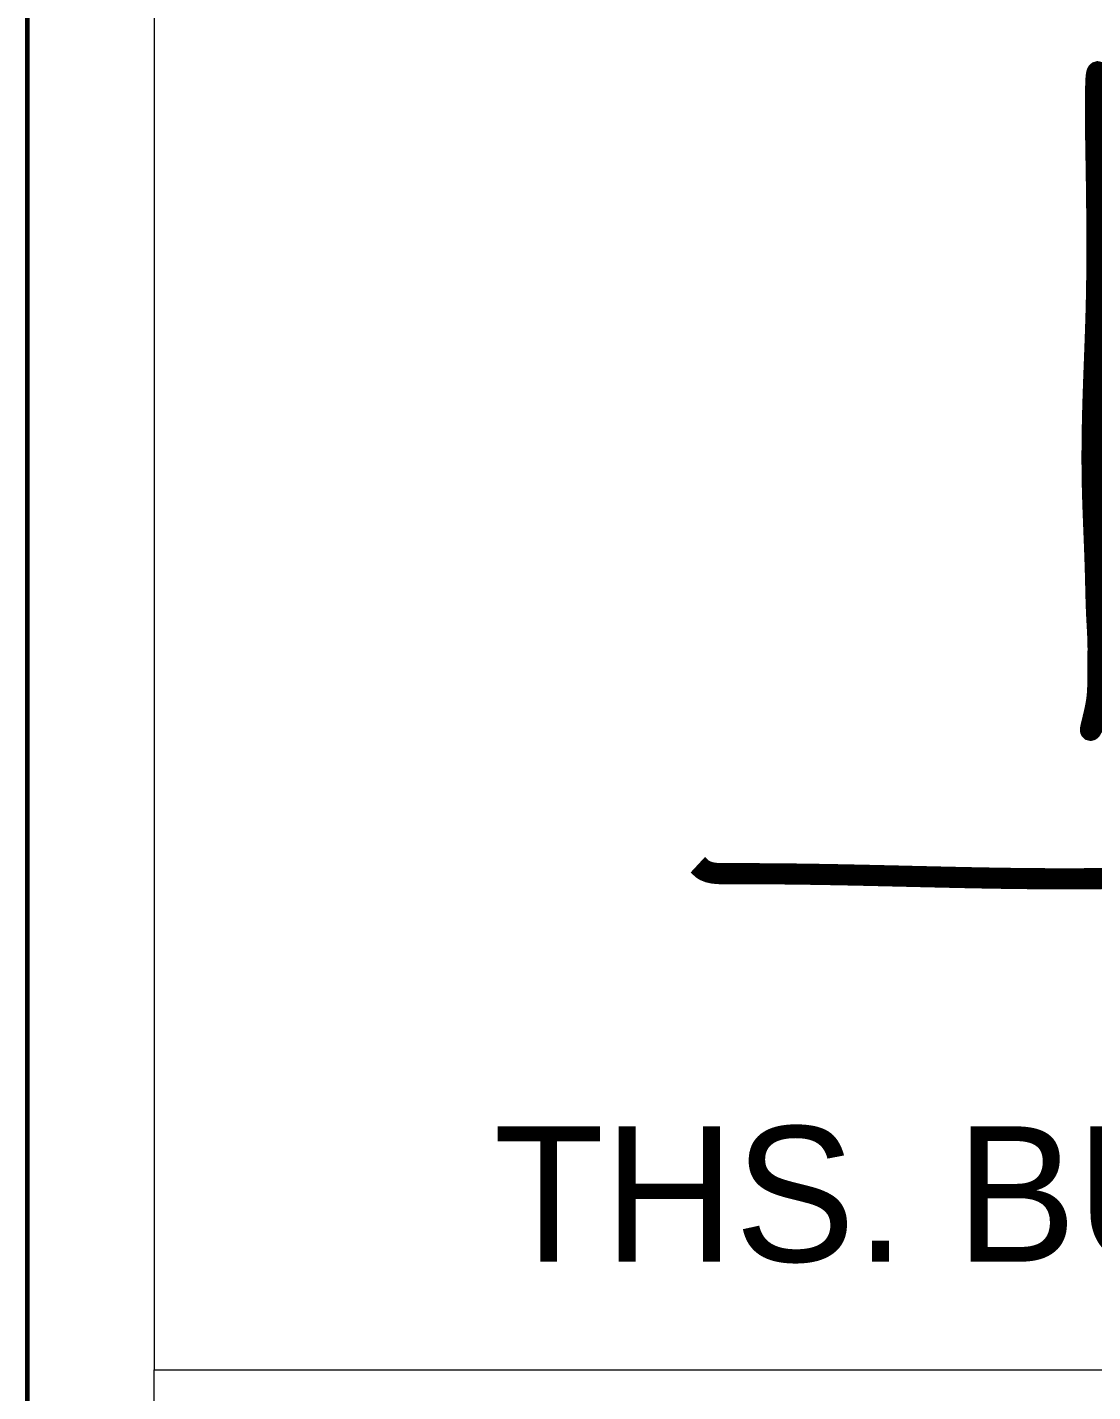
# Model space of a CAD drawing. Header units: millimetres. Extents: x -182770 to 489476, y -561170 to -280028.
# Drawn here: x -31150 to -30520, y -520788 to -519981 of the extents above; entities that cross this region are included whole.
import ezdxf
from ezdxf.enums import TextEntityAlignment as Align

# ---------------------------------------------------------------- set-up
doc = ezdxf.new("R2010")
doc.units = ezdxf.units.MM
doc.header["$MEASUREMENT"] = 0
for name, color, linetype, lineweight in [('ISO', 153, 'Continuous', 13), ('Khungten_LCDI', 7, 'Continuous', 5), ('LC ISO', 153, 'Continuous', 13), ('LC Net thay', 63, 'Continuous', 25), ('LC Text1', 3, 'Continuous', 20)]:
    doc.layers.add(name, color=color, linetype=linetype, lineweight=lineweight)
doc.styles.add('Khungten', font='VHAVAN.TTF', dxfattribs={"width": 0.9, "height": 5000})
doc.styles.add('LC 1', font='VHAVANB.TTF')
doc.styles.add('Title', font='VHBLACK.TTF', dxfattribs={"width": 0.8})
doc.styles.add('VNAVANTH', font='VHAVANB.TTF', dxfattribs={"width": 0.6})

# ---------------------------------------------------------------- blocks, each defined once
blk = doc.blocks.new('Mr. Giang')
at = {"layer": 'LC ISO', "const_width": 50}
for points in [[(1097.128378435094, 1561.40563493869), (1097.06769859222, 1563.238009353144), (1097.009634205954, 1565.070441788939), (1096.953931242393, 1566.902913969805), (1096.900335667634, 1568.735407619475), (1096.84859344778, 1570.567904461666), (1096.798450548931, 1572.400386220137), (1096.749652937183, 1574.232834618606), (1096.701946578643, 1576.065231380803), (1096.655077439404, 1577.897558230461), (1096.60879148557, 1579.729796891325), (1096.562834683233, 1581.561929087099), (1096.516952998504, 1583.39393654154), (1096.470892397479, 1585.225800978382), (1096.424398846254, 1587.057504121342), (1096.377218310934, 1588.88902769415), (1096.329096757609, 1590.720353420539), (1096.279780152389, 1592.551463024253), (1096.229014461373, 1594.382338229025), (1096.176545650656, 1596.212960758571), (1096.122119686341, 1598.043312336638), (1096.065482534526, 1599.873374686942), (1096.00638016131, 1601.703129533229), (1095.944558532798, 1603.53255859923), (1095.87976361508, 1605.361643608663), (1095.811741374266, 1607.190366285273), (1095.740237776448, 1609.018708352792), (1095.664998787732, 1610.846651534951), (1095.607448012664, 1612.183559960588), (1095.502597553425, 1614.501322931447), (1095.416039540462, 1616.328218393131), (1095.326724246986, 1618.155007257662), (1095.235276749075, 1619.981832322626), (1095.14232212279, 1621.808836385597), (1095.048485444208, 1623.636162244152), (1094.9543917894, 1625.463952695893), (1094.860666234433, 1627.292350538379), (1094.767933855382, 1629.121498569213), (1094.676819728318, 1630.951539585956), (1094.587948929309, 1632.782616386196), (1094.501946534425, 1634.614871767508), (1094.419437619742, 1636.448448527495), (1094.341047261331, 1638.283489463715), (1094.267400535261, 1640.120137373773), (1094.222492906986, 1641.31153822992), (1094.136315263237, 1643.798629094063), (1094.078418846852, 1645.64011773422), (1094.024778807287, 1647.482663754386), (1093.974749903372, 1649.325933392209), (1093.927686893917, 1651.169592885293), (1093.882944537742, 1653.013308471244), (1093.839877593666, 1654.856746387681), (1093.797840820506, 1656.699572872209), (1093.756188977084, 1658.54145416246), (1093.714276822213, 1660.382056496041), (1093.671459114711, 1662.221046110556), (1093.627090613401, 1664.058089243625), (1093.580526077098, 1665.892852132865), (1093.531120264621, 1667.725001015884), (1093.478227934788, 1669.554202130298), (1093.42120384642, 1671.380121713728), (1093.359402758326, 1673.202426003765), (1093.292179429337, 1675.020781238056), (1093.218888618262, 1676.834853654192), (1093.138885083919, 1678.644309489778), (1093.051523585135, 1680.44881498246), (1092.940304896053, 1682.532016990217), (1092.851451087868, 1684.041865312869), (1092.731564590455, 1685.831652416803), (1092.588873918149, 1687.619329125902), (1092.41574899874, 1689.406828377815), (1092.204559760019, 1691.196083110176), (1091.947676129776, 1692.989026260648), (1091.637468035803, 1694.78759076688), (1091.266305405885, 1696.593709566522), (1090.826558167815, 1698.409315597221), (1090.310596249384, 1700.236341796642), (1089.710789578379, 1702.07672110242), (1089.370243991619, 1703.020815146946), (1088.25581705392, 1705.748212593192), (1087.456573688878, 1707.431046175956), (1086.539480389, 1709.080689161951), (1085.913178499612, 1709.996964062216), (1085.214726155806, 1710.774486585611), (1084.566277223054, 1711.224335745539), (1083.965932071287, 1711.361033394691), (1083.411791070442, 1711.199101385741), (1082.901954590448, 1710.753061571411), (1082.434523001242, 1710.037435804389), (1082.007596672754, 1709.066745937351), (1081.619275974922, 1707.855513823017), (1081.267661277673, 1706.418261314048), (1080.950852950947, 1704.769510263178), (1080.666951364669, 1702.923782523068), (1080.414056888783, 1700.895599946436), (1080.190269893213, 1698.699484385961), (1079.993690747896, 1696.349957694345), (1079.822419822766, 1693.861541724278), (1079.674557487757, 1691.248758328467), (1079.5482041128, 1688.526129359586), (1079.441460067824, 1685.708176670327), (1079.352425722773, 1682.809422113406), (1079.279201447577, 1679.844387541516), (1079.219887612162, 1676.827594807333), (1079.172584586467, 1673.77356576356), (1079.135392740425, 1670.696822262889), (1079.106412443973, 1667.611886158023), (1079.083744067038, 1664.533279301653), (1079.065487979553, 1661.475523546454), (1079.05205801371, 1658.911064798248), (1079.035096204314, 1655.476771632407), (1079.021337822117, 1652.547295105307), (1079.008460487863, 1649.664010413803), (1078.996454168534, 1646.826225793192), (1078.9853088311, 1644.033249478758), (1078.975014442545, 1641.284389705769), (1078.965560969845, 1638.57895470955), (1078.956938379982, 1635.916252725353), (1078.94913663993, 1633.295591988491), (1078.942145716669, 1630.716280734247), (1078.935955577177, 1628.177627197888), (1078.930556188434, 1625.678939614724), (1078.925937517415, 1623.21952622004), (1078.922089531104, 1620.798695249131), (1078.91900219647, 1618.415754937252), (1078.9166654805, 1616.070013519726), (1078.915069350168, 1613.760779231824), (1078.914203772453, 1611.487360308842), (1078.914058714335, 1609.249064986061), (1078.91462414279, 1607.045201498764), (1078.915890024797, 1604.875078082249), (1078.917846327339, 1602.73800297181), (1078.920483017386, 1600.633284402719), (1078.923790061917, 1598.560230610256), (1078.927757427922, 1596.518149829746), (1078.932375082363, 1594.50635029643), (1078.93763299223, 1592.524140245632), (1078.943521124493, 1590.570827912622), (1078.950029446142, 1588.645721532709), (1078.957147924143, 1586.748129341148), (1078.964866525482, 1584.877359573249), (1078.973175217131, 1583.032720464281), (1078.982063966075, 1581.213520249555), (1078.991522739289, 1579.419067164353), (1079.001541503748, 1577.648669443945), (1079.012110226437, 1575.901635323639), (1079.023218874332, 1574.177273038719), (1079.034857414408, 1572.474890824468), (1079.047015813649, 1570.793796916167), (1079.059684039026, 1569.133299549114), (1079.072852057526, 1567.492706958606), (1079.086509836119, 1565.871327379909), (1079.100647341786, 1564.268469048323), (1079.115254541508, 1562.683440199127), (1079.130321402264, 1561.115549067634), (1079.145837891028, 1559.564103889098), (1079.16179397478, 1558.028412898829), (1079.178179620497, 1556.507784332096), (1079.194984795162, 1555.001526424209), (1079.212199465748, 1553.508947410438), (1079.229813599236, 1552.029355526093), (1079.247817162602, 1550.562059006426), (1079.266200122829, 1549.106366086765), (1079.284952446888, 1547.661585002364), (1079.304064101766, 1546.227023988531), (1079.323525054435, 1544.801991280537), (1079.343325271873, 1543.385795113693), (1079.363454721064, 1541.97774372328), (1079.383903368982, 1540.577145344566), (1079.404661182607, 1539.183308212863), (1079.425718128913, 1537.79554056344), (1079.447064174885, 1536.413150631591), (1079.468689287497, 1535.035446652615), (1079.490583433728, 1533.661736861779), (1079.512736580556, 1532.291329494396), (1079.53513869496, 1530.923532785732), (1079.557779743917, 1529.557654971085), (1079.580649694408, 1528.193004285735), (1079.603738513413, 1526.828888964982), (1079.627036167902, 1525.464617244107), (1079.65053262486, 1524.099497358392), (1079.674217851267, 1522.732837543134), (1079.698081814096, 1521.363946033631), (1079.722114480324, 1519.992131065135), (1079.746305816938, 1518.616700872973), (1079.770645790908, 1517.236963692411), (1079.795124369216, 1515.852227758734), (1079.819731518838, 1514.461801307237), (1079.844457206755, 1513.064992573217), (1079.869291399944, 1511.661109791942), (1079.893307607974, 1510.301402869316), (1079.919246109382, 1508.829495137554), (1079.944351803612, 1507.401161927022), (1079.969536173566, 1505.964524322132), (1079.994794244676, 1504.519645071668), (1080.020121042397, 1503.066586924425), (1080.045511592162, 1501.605412629187), (1080.070960919418, 1500.13618493475), (1080.096464049609, 1498.658966589911), (1080.122016008175, 1497.173820343453), (1080.14761182056, 1495.680808944173), (1080.173246512204, 1494.179995140853), (1080.198915108551, 1492.67144168229), (1080.224612635046, 1491.155211317282), (1080.250334117126, 1489.631366794596), (1080.276074580239, 1488.099970863043), (1080.301829049829, 1486.561086271421), (1080.327592551334, 1485.014775768498), (1080.353360110196, 1483.461102103086), (1080.37912675186, 1481.900128023951), (1080.404887501768, 1480.331916279921), (1080.430637385366, 1478.756529619747), (1080.456371428089, 1477.174030792244), (1080.482084655388, 1475.584482546206), (1080.507772092697, 1473.987947630402), (1080.53342876547, 1472.384488793645), (1080.559049699139, 1470.774168784715), (1080.584629919151, 1469.15705035241), (1080.610164450949, 1467.533196245513), (1080.635648319971, 1465.902669212806), (1080.661076551664, 1464.265532003101), (1080.686444171475, 1462.621847365194), (1080.711746204836, 1460.971678047839), (1080.736977677199, 1459.315086799862), (1080.762133614004, 1457.652136370045), (1080.78720904069, 1455.982889507172), (1080.812198982701, 1454.307408960039), (1080.83709846548, 1452.625757477428), (1080.861902514472, 1450.937997808151), (1080.886606155119, 1449.244192700975), (1080.911204412861, 1447.544404904699), (1080.935692313143, 1445.838697168134), (1080.960064881405, 1444.127132240032), (1080.984317143092, 1442.40977286922), (1081.008444123645, 1440.686681804467), (1081.032440848509, 1438.957921794582), (1081.056302343125, 1437.223555588335), (1081.080023632933, 1435.483645934522), (1081.103599743381, 1433.738255581955), (1081.127025699911, 1431.987447279402), (1081.150296527961, 1430.23128377566), (1081.173407252973, 1428.469827819511), (1081.196352900396, 1426.703142159767), (1081.21912849567, 1424.93128954521), (1081.241729064237, 1423.154332724622), (1081.264149631539, 1421.372334446817), (1081.28638522302, 1419.58535746056), (1081.308430864119, 1417.79346451465), (1081.330281580281, 1415.996718357869), (1081.351932396956, 1414.195181739041), (1081.373378339571, 1412.388917406923), (1081.394614433582, 1410.577988110309), (1081.415635704426, 1408.762456598012), (1081.436437177546, 1406.9423856188), (1081.457013878387, 1405.117837921484), (1081.477360832385, 1403.288876254833), (1081.49747306499, 1401.455563367657), (1081.517345601642, 1399.617962008739), (1081.536973467785, 1397.776134926862), (1081.556351688859, 1395.930144870836), (1081.575475290308, 1394.080054589446), (1081.594339297571, 1392.225926831458), (1081.612938736098, 1390.367824345698), (1081.631268631327, 1388.505809880935), (1081.649324008702, 1386.63994618598), (1081.66709989366, 1384.770296009602), (1081.684591311652, 1382.896922100596), (1081.701793288118, 1381.01988720776), (1081.718700848496, 1379.139254079892), (1081.735309018236, 1377.255085465758), (1081.751612822775, 1375.36744411417), (1081.767607287557, 1373.476392773927), (1081.783287438026, 1371.581994193794), (1081.798648299621, 1369.684311122571), (1081.813684897789, 1367.783406309067), (1081.828392257973, 1365.879342502051), (1081.842765405612, 1363.97218245032), (1081.856799366146, 1362.061988902656), (1081.870489165027, 1360.148824607871), (1081.883829827689, 1358.232752314748), (1081.896816379581, 1356.313834772083), (1081.909443846141, 1354.392134728644), (1081.921707252811, 1352.467714933244), (1081.933601625038, 1350.540638134664), (1081.945121988262, 1348.6109670817), (1081.956263367925, 1346.678764523137), (1081.967020789473, 1344.744093207771), (1081.977389278345, 1342.807015884398), (1081.987363859983, 1340.867595301801), (1081.996939559831, 1338.925894208764), (1082.006111403335, 1336.981975354097), (1082.014874415935, 1335.035901486582), (1082.023223623071, 1333.087735355002), (1082.031154050185, 1331.137539708156), (1082.038660722726, 1329.185377294838), (1082.045738666135, 1327.231310863831), (1082.052382905849, 1325.27540316392), (1082.058588467316, 1323.317716943928), (1082.064350375977, 1321.35831495261), (1082.069663657273, 1319.397259938762), (1082.074523336647, 1317.434614651197), (1082.078924439546, 1315.470441838682), (1082.082861991406, 1313.504804250028), (1082.086331017674, 1311.537764634004), (1082.089326543792, 1309.569385739421), (1082.091843595201, 1307.599730315063), (1082.093877197347, 1305.628861109724), (1082.095422375671, 1303.656840872188), (1082.096474155611, 1301.683732351238), (1082.097027562615, 1299.709598295685), (1082.097077622126, 1297.734501454312), (1082.096619359582, 1295.7585045759), (1082.09564780043, 1293.781670409262), (1082.094157970113, 1291.804061703166), (1082.092144894067, 1289.825741206423), (1082.089603597744, 1287.8467716678), (1082.086529106577, 1285.86721583611), (1082.082916446018, 1283.887136460135), (1082.0787606415, 1281.906596288658), (1082.074056718474, 1279.925658070489), (1082.068799702379, 1277.944384554412), (1082.062984618657, 1275.962838489208), (1082.056606492752, 1273.981082623662), (1082.049660350108, 1271.999179706597), (1082.042141216161, 1270.017192486769), (1082.034044116362, 1268.035183712987), (1082.025364076148, 1266.05321613405), (1082.016096120963, 1264.071352498726), (1082.006235276252, 1262.089655555825), (1081.995776567455, 1260.108188054131), (1081.984715020014, 1258.127012742426), (1081.973045659375, 1256.14619236952), (1081.96076351098, 1254.165789684197), (1081.947863600269, 1252.18586743524), (1081.934340952681, 1250.206488371431), (1081.920190593668, 1248.227715241595), (1081.905407548667, 1246.249610794487), (1081.889986843122, 1244.272237778917), (1081.873923502475, 1242.295658943683), (1081.857212552169, 1240.319937037553), (1081.839849017643, 1238.345134809338), (1081.821827924347, 1236.371315007821), (1081.803144297722, 1234.398540381797), (1081.7837931632, 1232.426873680038), (1081.76376954624, 1230.456377651366), (1081.743068472273, 1228.487115044551), (1081.721684966746, 1226.51914860839), (1081.699614055099, 1224.552541091665), (1081.676850762776, 1222.587355243188), (1081.65339011522, 1220.623653811726), (1081.629227137873, 1218.661499546077), (1081.604356856182, 1216.700955195051), (1081.578774295584, 1214.742083507418), (1081.552474481521, 1212.784947231975), (1081.525452439437, 1210.829609117502), (1081.497703194779, 1208.876131912813), (1081.469221772988, 1206.924578366688), (1081.440003199502, 1204.975011227913), (1081.410042499764, 1203.027493245282), (1081.379334699219, 1201.082087167578), (1081.347874823316, 1199.138855743613), (1081.315657897486, 1197.197861722156), (1081.282678947178, 1195.259167852017), (1081.235967972512, 1192.591067404953), (1081.214415629139, 1191.388928183381), (1081.17913003921, 1189.457454702313), (1081.143084963859, 1187.528395639225), (1081.106289263681, 1185.60172943416), (1081.068751799271, 1183.677434527191), (1081.030481431215, 1181.755489358375), (1080.991487020108, 1179.835872367771), (1080.951777426546, 1177.918561995466), (1080.911361511118, 1176.003536681488), (1080.87024813442, 1174.090774865925), (1080.828446157041, 1172.18025498882), (1080.785964439574, 1170.271955490247), (1080.742811842608, 1168.365854810248), (1080.698997226745, 1166.461931388925), (1080.65452945257, 1164.560163666307), (1080.609417380678, 1162.660530082452), (1080.563669871658, 1160.763009077448), (1080.517295786112, 1158.867579091352), (1080.470303984621, 1156.974218564207), (1080.422703327781, 1155.082905936088), (1080.374502676188, 1153.19361964705), (1080.325710890431, 1151.306338137169), (1080.276336831102, 1149.421039846485), (1080.226389358801, 1147.537703215087), (1080.17587733411, 1145.656306683018), (1080.124809617625, 1143.776828690337), (1080.073195069941, 1141.899247677116), (1080.021042551655, 1140.023542083426), (1079.968360923345, 1138.149690349299), (1079.915159045617, 1136.277670914835), (1079.861445779057, 1134.407462220063), (1079.807229984257, 1132.53904270507), (1079.752520521813, 1130.672390809899), (1079.697326252316, 1128.80748497461), (1079.641656036359, 1126.944303639289), (1079.585518734532, 1125.082825243978), (1079.528923207433, 1123.223028228751), (1079.471878315645, 1121.364891033653), (1079.414392919772, 1119.508392098769), (1079.356475880395, 1117.653509864129), (1079.298136058118, 1115.800222769833), (1079.239382313524, 1113.948509255913), (1079.180223507212, 1112.098347762453), (1079.120668499771, 1110.249716729498), (1079.060726151789, 1108.402594597108), (1079.000405323872, 1106.556959805366), (1078.939714876597, 1104.712790794318), (1078.878663670566, 1102.870066004022), (1078.81726056637, 1101.02876387455), (1078.755514424601, 1099.188862845975), (1078.69343410585, 1097.350341358326), (1078.631028470707, 1095.513177851689), (1078.568306379773, 1093.677350766124), (1078.50527669363, 1091.842838541688), (1078.441948272882, 1090.009619618453), (1078.378329978112, 1088.177672436463), (1078.314430669915, 1086.346975435792), (1078.250259208886, 1084.517507056511), (1078.185824455615, 1082.689245738663), (1078.121135270696, 1080.862169922307), (1078.056200514722, 1079.03625804753), (1077.991029048283, 1077.211488554376), (1077.92562973197, 1075.387839882903), (1077.860011426381, 1073.565290473197), (1077.794182992104, 1071.743818765288), (1077.728153289733, 1069.923403199262), (1077.661931179861, 1068.104022215179), (1077.595525523082, 1066.28565425308), (1077.528945179983, 1064.46827775304), (1077.462199011161, 1062.651871155131), (1077.39529587721, 1060.836412899409), (1077.328244638718, 1059.021881425935), (1077.261054156279, 1057.208255174766), (1077.193733290487, 1055.395512585973), (1077.126290901933, 1053.583632099602), (1077.058735851208, 1051.772592155724), (1076.991076998908, 1049.962371194412), (1076.923323205623, 1048.152947655709), (1076.855483331947, 1046.344299979703), (1076.787566238471, 1044.536406606423), (1076.719580785787, 1042.729245975956), (1076.651535834493, 1040.922796528359), (1076.583440245173, 1039.117036703676), (1076.515302878424, 1037.311944941995), (1076.447132594838, 1035.507499683359), (1076.378938255008, 1033.703679367841), (1076.310728719525, 1031.900462435498), (1076.242512848984, 1030.097827326388), (1076.174299503978, 1028.295752480585), (1076.106097545094, 1026.494216338146), (1076.037915832928, 1024.69319733913), (1075.969763228073, 1022.892673923594), (1075.901648591122, 1021.092624531611), (1075.833580782668, 1019.293027603238), (1075.765568663297, 1017.493861578536), (1075.697621093609, 1015.695104897574), (1075.629746934194, 1013.896736000398), (1075.561955045644, 1012.098733327094), (1075.494254288551, 1010.301075317691), (1075.426653523511, 1008.503740412292), (1075.359161611109, 1006.706707050924), (1075.291787411946, 1004.909953673661), (1075.224539786607, 1003.11345872056), (1075.15742759569, 1001.317200631695), (1075.090459699785, 999.5211578471226), (1075.023644959485, 997.7253088069015), (1074.956992235384, 995.9296319511043), (1074.89051038807, 994.1341057197749), (1074.824208278143, 992.3387085529992), (1074.758094766185, 990.5434188908077), (1074.6921787128, 988.7482151732861), (1074.626468978574, 986.9530758404933), (1074.560974424098, 985.1579793324877), (1074.495703909964, 983.3629040893268), (1074.430666296772, 981.567828551083), (1074.36587044511, 979.7727311578144), (1074.301325215571, 977.9775903495793), (1074.237039468744, 976.1823845664358), (1074.173022065221, 974.3870922484571), (1074.109281865602, 972.5916918356997), (1074.045827730476, 970.7961617682222), (1073.982668520434, 969.000480486098), (1073.919813096067, 967.2046264293699), (1073.857270317973, 965.4085780381251), (1073.795049046735, 963.6123137523932), (1073.733158142957, 961.8158120122748), (1073.671606467225, 960.0190512577997), (1073.610402880128, 958.2220099290405), (1073.549556242267, 956.4246664660695), (1073.489075414231, 954.6269993089297), (1073.428969256609, 952.8289868976949), (1073.369246630001, 951.030607672436), (1073.309916394988, 949.2318400731842), (1073.250987412177, 947.4326625400386), (1073.192468542147, 945.6330535130451), (1073.134368645499, 943.8329914322603), (1073.07669658282, 942.0324547377429), (1073.019461214708, 940.2314218695649), (1072.962671401751, 938.4298712677851), (1072.906336004544, 936.6277813724755), (1072.85046388368, 934.8251306236793), (1072.795063899748, 933.021897461485), (1072.740144913344, 931.2180603259201), (1072.685715785058, 929.4135976570726), (1072.63178537548, 927.6084878949862), (1072.578362545209, 925.8027094797324), (1072.525456154835, 923.996240851385), (1072.473075064952, 922.1890604499858), (1072.421228136147, 920.3811467156097), (1072.369924229018, 918.5724780883129), (1072.319172204155, 916.7630330081693), (1072.275924973453, 915.2045110317406), (1072.21935878247, 913.141735381753), (1072.170312975141, 911.3298773100566), (1072.121850487652, 909.5172271736196), (1072.073978308355, 907.7037964312299), (1072.0267034256, 905.8895965416443), (1071.980032827718, 904.0746389636095), (1071.933973503062, 902.2589351558968), (1071.888532439974, 900.442496577266), (1071.8437166268, 898.6253346864748), (1071.799533051882, 896.8074609422827), (1071.755988703563, 894.9888868034632), (1071.713090570191, 893.1696237287597), (1071.670845640109, 891.3496831769455), (1071.629260901661, 889.5290766067797), (1071.588343343189, 887.7078154770059), (1071.548099953039, 885.8859112464129), (1071.508537719558, 884.0633753737434), (1071.469663631085, 882.2402193177577), (1071.43148467597, 880.4164545372273), (1071.394007842552, 878.5920924909126), (1071.357240119177, 876.7671446375568), (1071.321188494195, 874.9416224359472), (1071.285859955939, 873.1155373448148), (1071.251261492762, 871.2889008229465), (1071.217400093005, 869.4617243290863), (1071.184282745014, 867.6340193220078), (1071.15191643713, 865.8057972604554), (1071.120308157698, 863.9770696032019), (1071.089464895068, 862.1478478090057), (1071.059393637577, 860.3181433366408), (1071.030101373574, 858.4879676448359), (1071.001595091398, 856.65733219238), (1070.973881779403, 854.8262484380302), (1070.946968425922, 852.9947278405325), (1070.920862019305, 851.1627818586587), (1070.895569547897, 849.3304219511679), (1070.87109800004, 847.4976595768337), (1070.847454364078, 845.6645061943855), (1070.824645628358, 843.8309732626103), (1070.80267878122, 841.9970722402538), (1070.781560811013, 840.1628145861027), (1070.761298706078, 838.3282117588867), (1070.74189945476, 836.493275217379), (1070.723370045406, 834.6580164203385), (1070.705717466355, 832.8224468265239), (1070.688948705956, 830.9865778947083), (1070.67307075255, 829.1504210836363), (1070.658090594485, 827.3139878520951), (1070.644015220101, 825.4772896588145), (1070.63085161774, 823.6403379625685), (1070.618606775755, 821.8031442221145), (1070.607287682485, 819.9657198962113), (1070.596901326274, 818.1280764436333), (1070.587454695469, 816.290225323138), (1070.578954778411, 814.4521779934703), (1070.571408563445, 812.6139459134033), (1070.564823038917, 810.7755405416951), (1070.559205193172, 808.9369733371047), (1070.554562014549, 807.0982557584064), (1070.550900491401, 805.2593992643424), (1070.548227612061, 803.4204153136734), (1070.546550364884, 801.5813153651857), (1070.545875738207, 799.7421108776093), (1070.546210720376, 797.9028133097179), (1070.547562299736, 796.0634341202697), (1070.549937464632, 794.2239847680382), (1070.553343203407, 792.3844767117673), (1070.557786504407, 790.5449214102305), (1070.563274355974, 788.7053303221717), (1070.569813746456, 786.8657149063786), (1070.577411664194, 785.026086621581), (1070.586075097532, 783.186456926567), (1070.595811034813, 781.346837280066), (1070.606626464385, 779.5072391408798), (1070.618528374591, 777.6676739677389), (1070.631523753775, 775.8281532194012), (1070.645619590279, 773.9886883546551), (1070.660822872455, 772.1492908322437), (1070.677140588637, 770.309972110927), (1070.694579727175, 768.470743649463), (1070.713147276411, 766.6316169066108), (1070.732850224693, 764.7926033411575), (1070.753695560361, 762.9537144118333), (1070.775690271759, 761.114961577397), (1070.798841347235, 759.2763562966359), (1070.823155775134, 757.4379100283088), (1070.848640543795, 755.599634231145), (1070.875302641564, 753.7615403639336), (1070.903149056791, 751.9236398854312), (1070.932186777812, 750.0859442543838), (1070.962422792972, 748.2484649295643), (1070.993864090626, 746.4112133697445), (1071.026517659102, 744.5742010336562), (1071.065129779749, 742.48564476971), (1071.095486737871, 740.9009381552678), (1071.131793457254, 739.0646967241544), (1071.16929127281, 737.228710560461), (1071.207960801116, 735.3929751310473), (1071.247782658755, 733.5574859027581), (1071.288737462306, 731.7222383424676), (1071.330805828351, 729.8872279170198), (1071.37396837347, 728.0524500932747), (1071.418205714239, 726.2179003380775), (1071.463498467243, 724.3835741183016), (1071.509827249059, 722.5494669007774), (1071.55717267627, 720.7155741523788), (1071.605515365453, 718.8818913399659), (1071.654835933187, 717.0484139303685), (1071.705114996056, 715.2151373904605), (1071.756333170638, 713.3820571870867), (1071.808471073515, 711.5491687871213), (1071.861509321261, 709.7164676573948), (1071.915428530465, 707.8839492647805), (1071.970209317697, 706.0516090761103), (1072.025832299544, 704.2194425582709), (1072.082278092586, 702.3874451781078), (1072.139527313399, 700.555612402452), (1072.197560578567, 698.7239396981909), (1072.256358504671, 696.892422532155), (1072.315901708285, 695.0610563712191), (1072.376170805991, 693.2298366822133), (1072.437146414373, 691.3987589320259), (1072.498809150007, 689.567818587487), (1072.561139629477, 687.7370111154557), (1072.624118469357, 685.9063319827931), (1072.687726286236, 684.0757766563568), (1072.751943696686, 682.2453406029922), (1072.816751317287, 680.415019289545), (1072.882129764625, 678.5848081829024), (1072.948059655274, 676.7547027498961), (1073.01452160582, 674.924698457384), (1073.08149623284, 673.0947907722266), (1073.148964152911, 671.2649751612687), (1073.216905982614, 669.43524709137), (1073.285302338537, 667.6056020294029), (1073.354133837252, 665.7760354421996), (1073.423381095341, 663.9465427966184), (1073.49302472938, 662.1171195595196), (1073.56304535596, 660.287761197761), (1073.633423591648, 658.4584631781897), (1073.704140053032, 656.6292209676637), (1073.775175356693, 654.8000300330425), (1073.846510119208, 652.9708858411857), (1073.918124957152, 651.1417838589241), (1073.990000487115, 649.3127195531456), (1074.062117325673, 647.4836883906805), (1074.134456089402, 645.6546858383886), (1074.206997394887, 643.8257073631439), (1074.279721858709, 641.996748431776), (1074.35261009744, 640.167804511146), (1074.425642727671, 638.3388710681254), (1074.498800365973, 636.5099435695465), (1074.572063628933, 634.6810174822824), (1074.645413133124, 632.8520882731787), (1074.718829495129, 631.0231514090799), (1074.792293331533, 629.1942023568738), (1074.865785258909, 627.3652365833768), (1074.939285893841, 625.5362495554775), (1075.012775852906, 623.7072367400069), (1075.086235752688, 621.8781936038374), (1075.159646209765, 620.0491156138146), (1075.232987840717, 618.2199982367836), (1075.30624126212, 616.3908369396188), (1075.37938709056, 614.561627189164), (1075.433558396687, 613.2048687848576), (1075.525280605547, 610.9030455179984), (1075.59799773226, 609.0736695298781), (1075.67054449534, 607.2442359480806), (1075.742908048596, 605.4147442213061), (1075.815075545819, 603.585193798227), (1075.887034140819, 601.7555841275282), (1075.958770987402, 599.9259146579391), (1076.030273239368, 598.0961848381164), (1076.101528050516, 596.2663941167621), (1076.172522574651, 594.4365419425753), (1076.243243965579, 592.6066277642419), (1076.313679377104, 590.7766510304621), (1076.383815963022, 588.9466111899083), (1076.453640877143, 587.1165076913094), (1076.523141273267, 585.2863399833216), (1076.592304305196, 583.4561075146462), (1076.661117126738, 581.6258097339971), (1076.72956689169, 579.7954460900326), (1076.797640753858, 577.9650160314811), (1076.865325867043, 576.1345190069999), (1076.932609385051, 574.3039544653036), (1076.999478461681, 572.4733218550787), (1077.065920250739, 570.6426206250105), (1077.131921906031, 568.8118502238135), (1077.197470581354, 566.9810101001601), (1077.262553430513, 565.1500997027356), (1077.327157607312, 563.3191184802552), (1077.391270265553, 561.48806588139), (1077.454878559037, 559.6569413548557), (1077.517969641573, 557.8257443493221), (1077.58053066696, 555.9944743134906), (1077.642548789001, 554.1631306960621), (1077.704011161499, 552.3317129457218), (1077.764904938256, 550.5002205111409), (1077.82521727308, 548.6686528410494), (1077.884935319769, 546.8370093841183), (1077.944046232128, 545.0052895890332), (1078.002537163958, 543.1734929045102), (1078.060395269066, 541.3416187792191), (1078.117607701248, 539.5096666618621), (1078.174161614317, 537.6776360011377), (1078.230044162069, 535.8455262457328), (1078.285242498304, 534.0133368443194), (1078.339743776835, 532.1810672456254), (1078.393535151456, 530.3487168983236), (1078.446603775973, 528.5162852510994), (1078.498936804192, 526.6837717526672), (1078.550521389913, 524.851175851699), (1078.601344686941, 523.0184969968943), (1078.651393849075, 521.185734636955), (1078.70065603012, 519.3528882205514), (1078.748988406637, 517.5249145104675), (1078.796781313938, 515.6869427012898), (1078.843697794737, 513.8538525699084), (1078.889933837225, 512.0206962978757), (1078.935555452351, 510.1874833808434), (1078.980628651062, 508.3542233144034), (1079.025219444316, 506.5209255942048), (1079.069393843054, 504.6875997158562), (1079.113217858233, 502.8542551749919), (1079.156757500803, 501.0209014672483), (1079.200078781707, 499.1875480882327), (1079.243247711902, 497.3542045335802), (1079.286330302336, 495.5208802989122), (1079.32939256396, 493.6875848798647), (1079.372500507721, 491.8543277720443), (1079.41572014457, 490.0211184710873), (1079.459117485457, 488.1879664726296), (1079.502758541337, 486.3548812722764), (1079.546709323153, 484.5218723656803), (1079.591035841861, 482.6889492484314), (1079.635804108403, 480.8561214161822), (1079.681080133737, 479.0233983645526), (1079.726929928809, 477.1907895891495), (1079.77341950457, 475.3583045856236), (1079.820614871973, 473.5259528495957), (1079.868582041963, 471.6937438766876), (1079.917387025494, 469.8616871625204), (1079.967095833513, 468.02979220273), (1080.017774476972, 466.198068492923), (1080.069488966821, 464.3665255287501), (1080.122305314006, 462.535172805818), (1080.176289529483, 460.7040198197623), (1080.231507624198, 458.8730760662045), (1080.288025609105, 457.0423510407655), (1080.345909495149, 455.2118542390818), (1080.405225293284, 453.3815951567593), (1080.466039014458, 451.5515832894491), (1080.528416669622, 449.7218281327724), (1080.592424269726, 447.8923391823357), (1080.658127825717, 446.063125933775), (1080.725593348552, 444.2341978827258), (1080.794886849175, 442.4055645247954), (1080.866074338537, 440.5772353556341), (1080.93922182759, 438.7492198708335), (1081.014395327284, 436.9215275660592), (1081.091660848568, 435.0941679369027), (1081.17108440239, 433.2671504790007), (1081.252731999703, 431.4404846879887), (1081.336669651456, 429.6141800594731), (1081.398567414883, 428.2993099953827), (1081.511588186621, 425.9626744236214), (1081.602368835893, 424.1374272207591), (1081.69511003953, 422.3124627129592), (1081.78961747224, 420.4877393193614), (1081.88569680871, 418.6632154590649), (1081.983153723656, 416.8388495512228), (1082.081793891771, 415.0146000149626), (1082.181422987765, 413.1904252693942), (1082.281846686329, 411.3662837336457), (1082.382870662172, 409.5421338268566), (1082.484300589999, 407.7179339681671), (1082.585942144508, 405.8936425766747), (1082.687601000397, 404.0692180715205), (1082.789082832373, 402.2446188718303), (1082.890193315137, 400.4198033967446), (1082.990738123394, 398.5947300653743), (1083.09052293184, 396.7693572968611), (1083.189353415181, 394.943643510316), (1083.287035248117, 393.1175471248796), (1083.383374105352, 391.2910265596781), (1083.478175661585, 389.4640402338231), (1083.571245591518, 387.63654656647), (1083.662389569859, 385.8085039767296), (1083.751413271307, 383.9798708837426), (1083.838122370555, 382.1506057066076), (1083.922322542319, 380.3206668644921), (1084.003819461292, 378.4900127764797), (1084.082418802177, 376.6586018617405), (1084.157926239684, 374.8263925393844), (1084.230147448499, 372.9933432285252), (1084.298888103339, 371.1594123483017), (1084.363953878898, 369.3245583178556), (1084.425150449883, 367.4887395562974), (1084.48228349099, 365.6519144827543), (1084.535158676925, 363.8140415163663), (1084.583581682394, 361.9750790762591), (1084.627358182089, 360.1349855815454), (1084.666293850717, 358.2937194513652), (1084.700194362983, 356.451239104844), (1084.728865393583, 354.607502961109), (1084.752112617223, 352.7624694392853), (1084.774024479813, 350.3450275054157), (1084.781588143824, 349.0683594419683), (1084.787805103497, 347.2193960974397), (1084.788737870421, 345.3694460731695), (1084.784734397616, 343.5187499065548), (1084.77614263809, 341.6675481349816), (1084.763310544864, 339.8160812958624), (1084.746586070949, 337.9645899265959), (1084.726317169367, 336.1133145645951), (1084.702851793131, 334.262495747244), (1084.676537895253, 332.4123740119421), (1084.647723428757, 330.5631898961161), (1084.616756346647, 328.7151839371372), (1084.583984601949, 326.8685966724167), (1084.549756147673, 325.0236686393693), (1084.514418936838, 323.1806403753782), (1084.478320922455, 321.3397524178578), (1084.441810057544, 319.5012453041911), (1084.405234295115, 317.6653595717922), (1084.368941588194, 315.8323357580732), (1084.333279889785, 314.0024144004051), (1084.298597152914, 312.1758360362143), (1084.265241330587, 310.3528412029011), (1084.233560375826, 308.533670437848), (1084.203902241644, 306.7185642784694), (1084.176614881058, 304.9077632621634), (1084.152046247084, 303.1015079263435), (1084.130544292737, 301.3000388083935), (1084.11245697103, 299.5035964457127), (1084.09813223498, 297.7124213757141), (1084.087918037607, 295.926754135796), (1084.084389603327, 295.0138880592547), (1084.080691271696, 292.3724468221907), (1084.082978112117, 290.6030608053745), (1084.088401290539, 288.8380658952218), (1084.096357615329, 287.0768669155743), (1084.106243894842, 285.3188686902471), (1084.117456937437, 283.5634760430833), (1084.129393551471, 281.8100937978828), (1084.141450545304, 280.0581267785033), (1084.153024727298, 278.3069798087438), (1084.163512905808, 276.5560577124484), (1084.172311889188, 274.8047653134317), (1084.178818485806, 273.052507435521), (1084.18242950402, 271.2986889025601), (1084.18254175218, 269.5427145383495), (1084.17855203865, 267.783989166732), (1084.169857171792, 266.0219176115359), (1084.155853959961, 264.2559046965903), (1084.135939211514, 262.4853552456947), (1084.109509734813, 260.7096740827071), (1084.075962338217, 258.9282660314415), (1084.03469383008, 257.1405359157125), (1083.985101018765, 255.3458885593629), (1083.92658071263, 253.5437287862218), (1083.858529720033, 251.7334614201033), (1083.780344849331, 249.9144912848362), (1083.691422908884, 248.0862232042491), (1083.59116070705, 246.248062002171), (1083.478955052194, 244.3994125024296), (1083.354202752667, 242.5396795288404), (1083.216300616827, 240.6682679052466), (1083.064645453042, 238.7845824554611), (1082.898634069657, 236.8880280032999), (1082.717663275043, 234.9780093726193), (1082.521129877554, 233.0539313872341), (1082.308430685546, 231.115198870959), (1082.078962507378, 229.1612166476223), (1081.832122151413, 227.1913895410669), (1081.567306426012, 225.2051223751068), (1081.283912139526, 223.2018199735717), (1080.981336100314, 221.1808871602756), (1080.572569477845, 218.6128868013183), (1080.316371272905, 217.0840084217085), (1079.9543647927, 215.0097026074917), (1079.574478864103, 212.9220045664973), (1079.178242768714, 210.8241184053994), (1078.76718578812, 208.7192482308436), (1078.342837203925, 206.6105981495176), (1077.906726297723, 204.5013722680518), (1077.460382351111, 202.3947746931348), (1077.005334645681, 200.294009531412), (1076.543112463033, 198.2022808895424), (1076.075245084764, 196.1227928741996), (1075.603261792466, 194.0587495920292), (1075.128691867733, 192.0133551497054), (1074.653064592169, 189.9898136538866), (1074.177909247366, 187.9913292112475), (1073.70475511492, 186.0211059284181), (1073.23513147643, 184.0823479120868), (1072.770567613484, 182.1782592688995), (1072.312592807685, 180.3120441055292), (1071.862736340627, 178.4869065286358), (1071.42252749391, 176.7060506448779), (1070.993495549122, 174.9726805609016), (1070.577169787864, 173.290000383395), (1070.175079491734, 171.6612142190172), (1069.788753942323, 170.0895261743987), (1069.419722421233, 168.5781403562425), (1069.069514210054, 167.1302608711793), (1068.739658590385, 165.749091825883), (1068.43168484382, 164.4378373269982), (1068.147122251958, 163.1997014812138), (1067.887500096396, 162.0378883951886), (1067.654347658728, 160.955602175568), (1067.422930459875, 159.8235844376526), (1067.2733688161, 159.0419750361336), (1067.126978379117, 158.2133820139883), (1067.009668888846, 157.4692235398868), (1066.921085476269, 156.808453377647), (1066.860873272376, 156.2300252910423), (1066.82867740815, 155.7328930438906), (1066.82414301458, 155.31601039995), (1066.846915222648, 154.9783311230394), (1066.896639163341, 154.7188089769467), (1066.972959967647, 154.5363977254744), (1067.07552276655, 154.4300511323963), (1067.203972691034, 154.3987229615161), (1067.357954872089, 154.4413669766356), (1067.537114440697, 154.5569369415441), (1067.741096527848, 154.7443866200292), (1067.969546264522, 155.0026697758946), (1068.222108781712, 155.3307401729277), (1068.498429210396, 155.7275515749179), (1068.798152681569, 156.1920577456814), (1069.120924326207, 156.7232124489788), (1069.466389275304, 157.3199694486263), (1069.83419265984, 157.9812825084132), (1070.223979610803, 158.7061053921277), (1070.63539525918, 159.4933918635723), (1071.068084735958, 160.3420956865499), (1071.521693172118, 161.2511706248201), (1071.995865698651, 162.2195704422145), (1072.490247446535, 163.2462489024933), (1073.004483546769, 164.3301597694869), (1073.538219130326, 165.470256806956), (1074.091099328198, 166.6654937787174), (1074.662769271369, 167.9148244485599), (1075.252874090826, 169.2172025802565), (1075.861058917553, 170.5715819376254), (1076.486968882541, 171.9769162844689), (1077.130249116767, 173.4321593845472), (1077.790544751223, 174.9362650016769), (1078.467500916895, 176.4881868996463), (1079.16076274477, 178.0868788422584), (1079.869975365827, 179.7312945932876), (1080.594783911059, 181.4203879165507), (1081.334833511451, 183.1531125758213), (1082.089769297983, 184.9284223349034), (1082.859236401642, 186.7452709575849), (1083.642879953422, 188.6026122076677), (1084.440345084302, 190.499399848941), (1085.251276925268, 192.4345876452082), (1086.075320607309, 194.4071293602566), (1086.912121261407, 196.4159787578605), (1087.761324018549, 198.4600896018524), (1088.622574009724, 200.5384156559904), (1089.495516365915, 202.6499106840927), (1090.379796218105, 204.7935284499335), (1091.275058697287, 206.9682227173291), (1092.180948934439, 209.1729472500545), (1093.097112060555, 211.4066558119114), (1094.023193206613, 213.6683021666893), (1094.958837503602, 215.9568400781905), (1095.90369008251, 218.2712233102033), (1096.85739607432, 220.6104056265164), (1097.81960061002, 222.9733407909321)], [(138.048627199998, -163.847654400015), (149, -174), (154.5219817915822, -177.4707050094294), (164.2339671053305, -181.3936947974871), (174.7807526537435, -183.6683589841559), (185.9295901566948, -184.7382156299282), (197.4477313340503, -185.0467827953398), (206.2009471999954, -185.0453759999946), (220.7367149097518, -185.0099801919569), (232.3329589138739, -184.9983549165772), (243.8924068600136, -185.001159195599), (255.4157055301876, -185.0179910209699), (266.9035017064161, -185.0484483846085), (278.3564421707124, -185.0921292784187), (289.775173705093, -185.1486316943483), (301.1603430915784, -185.2175536243158), (312.5125971121815, -185.2984930602397), (323.8325825489192, -185.3910479940387), (335.1209461838116, -185.4948164176458), (346.3783347988719, -185.6093963229796), (357.6053951761169, -185.7343857019732), (368.8027740975631, -185.8693825465452), (379.9711183452309, -186.0139848485996), (391.1110747011335, -186.1677906000841), (402.2232899472874, -186.3303977929172), (413.3084108657094, -186.5014044190175), (424.3670842384163, -186.6804084703181), (435.3999568474246, -186.8670079387375), (446.4076754747548, -187.0608008161798), (457.3908869024162, -187.2613850946072), (468.3502379124329, -187.4683587659092), (479.2863752868143, -187.6813198220334), (490.1999458075843, -187.8998662548838), (501.091596256756, -188.1235960563936), (511.9619734163425, -188.3521072184958), (522.8117240683678, -188.5849977330945), (533.6414949948448, -188.8218655921228), (544.4519329777868, -189.0623087875138), (555.2436847992176, -189.3059253111714), (566.0173972411467, -189.552313155029), (576.7737170855944, -189.8010703110194), (587.5132911145774, -190.0517947710468), (598.2367661101125, -190.3040845270589), (608.9447888542163, -190.5575375709595), (619.6380061289019, -190.8117518946819), (630.3170647161933, -191.0663254901447), (640.9826113980998, -191.3208563492663), (651.6352929566419, -191.5749424639944), (662.2757561738363, -191.8281818262185), (672.9046478316959, -192.0801724278863), (683.5226147122412, -192.3305122609163), (694.1303035974888, -192.5787993172271), (704.7283612694519, -192.8246315887372), (715.3174345101506, -193.0676070673944), (725.8981701016019, -193.3073237451026), (736.4712148258186, -193.5433796137804), (747.0372154648212, -193.7753726653609), (757.5968188006264, -194.0029008917772), (768.1506716152471, -194.2255622849334), (778.6994206907038, -194.4429548367625), (789.2437128090096, -194.6546765391977), (799.7841947521847, -194.8603253841429), (810.3215133022422, -195.0594993635459), (820.8563152411989, -195.2517964692961), (831.389247351075, -195.4368146933557), (841.9209564138873, -195.6141520276142), (852.4520892116489, -195.7834064640192), (862.9832925263763, -195.9441759944893), (873.51521314009, -196.0960586109431), (884.0484978348031, -196.2386523052992), (894.5837933925359, -196.3715550694906), (905.1217465953014, -196.4943648954359), (915.6630042251163, -196.6066797750682), (926.2082130639974, -196.7080977002915), (936.758019893965, -196.7982166630536), (947.3130714970321, -196.8766346552584), (957.8740146552154, -196.942949668839), (968.4414961505317, -196.9967596957285), (979.0161627650014, -197.037662727831), (989.5986612806373, -197.0652567570796), (998.4129151999987, -197.0777855999913), (1010.789535675871, -197.0790542266768), (1021.398301595229, -197.0650888646924), (1032.01580812551, -197.0373864629655), (1042.641927763303, -196.9960893671523), (1053.276533005192, -196.9413399229088), (1063.919496347768, -196.8732804758765), (1074.570690287615, -196.7920533717115), (1085.229987321323, -196.6978009560553), (1095.897259945486, -196.5906655745639), (1106.572380656686, -196.4707895728934)]]:
    blk.add_lwpolyline(points, dxfattribs=at)
blk = doc.blocks.new('lcdi fix')
at = {"layer": 'Khungten_LCDI', "color": 5, "lineweight": 60}
blk.add_line((36600.02583062735, 14649.99999999255), (36600.02583062735, -14649.99999999255), dxfattribs=at)
at = {"layer": 'Khungten_LCDI', "color": 9, "lineweight": 15}
for points in [[(36750.02502495137, -1521.876888302984), (40449.99980574933, -1521.876888302984), (40449.99980574933, 446.3150240202522), (36750.02502495137, 446.3150240202522)], [(36750.02502495137, -1521.876888302984), (40449.99980563012, -1521.876888302984), (40449.99980563012, -3535.499688288095), (36750.02502495137, -3535.499688288095)]]:
    blk.add_lwpolyline(points, close=True, dxfattribs=at)
at = {"layer": 'ISO', "xscale": 0.5, "yscale": 0.5, "zscale": 0.5}
blk.add_blockref('Mr. Giang', (37323.95860213445, -842.8215605093428), dxfattribs=at)
at = {"color": 7, "style": 'VNAVANTH'}
blk.add_text('ths. bïi tr\xadêng giang', height=159.9999958502171, dxfattribs=at).set_placement((38493.4382369825, -1394.128151668134), align=Align.CENTER)
at = {"color": 7, "style": 'Khungten', "width": 0.8}
for tag, p in [('REVISION', (39498.75271332351, -10746.30395446718)), ('NGAYHT', (39546.07422497955, -11609.37091637403))]:
    blk.add_attdef(tag, text='', height=199.998925739526, dxfattribs=at).set_placement(p, align=Align.CENTER)
at = {"layer": 'LC Text1', "color": 3, "style": 'LC 1', "width": 1.834005631990714}
for tag, p, p2 in [('TENBANVE1', (36912.65773373929, -8885.760238945484), (40339.14503431407, -8885.760238945484)), ('TENBANVE2', (36912.65773373929, -9562.465564332902), (40339.14503431407, -9562.465564332902))]:
    blk.add_attdef(tag, text='', height=249.9999935159642, dxfattribs=at).set_placement(p, p2, align=Align.FIT)
at = {"layer": 'LC Text1', "style": 'Title', "width": 0.7}
blk.add_attdef('SOBANVE', text='', height=249.9999935159641, dxfattribs=at).set_placement((39561.98232412425, -13896.18071823567), align=Align.CENTER)

msp = doc.modelspace()

# ---------------------------------------------------------------- block references
at = {"layer": 'LC Net thay', "xscale": 0.5000000000000013, "yscale": 0.5000000000000013, "zscale": 0.5000000000000013}
msp.add_blockref('lcdi fix', (-49449.58092315066, -520013.8014171073), dxfattribs=at)

doc.saveas('drawing.dxf')
